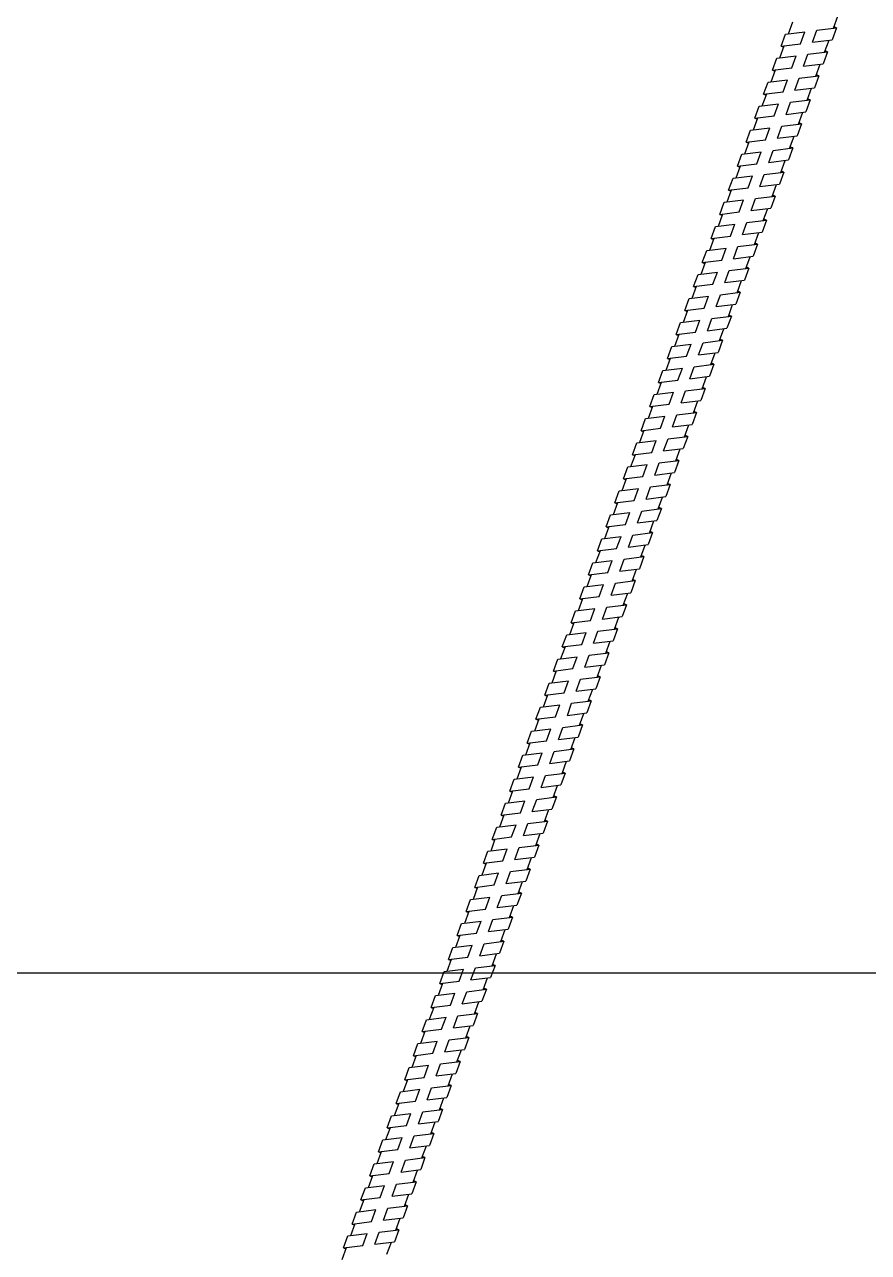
# Model space of a CAD drawing. Header units: millimetres. Extents: x -1985 to 969, y 203 to 500.
# Drawn here: x -1863.45 to -1854.22, y 445.53 to 458.97 of the extents above; entities that cross this region are included whole.
import ezdxf

# ---------------------------------------------------------------- set-up
doc = ezdxf.new("R2010")
doc.units = ezdxf.units.MM
doc.layers.add('ШПАЛА', color=7, linetype='Continuous')

msp = doc.modelspace()

# ---------------------------------------------------------------- linework, layer by layer
at = {"color": 252}
for p, q in [((-1855.175, 458.734), (-1855.127, 458.866)), ((-1855.127, 458.866), (-1854.915, 458.892)), ((-1854.785, 458.908), (-1854.57, 458.934)), ((-1854.57, 458.934), (-1854.618, 458.803)), ((-1854.57, 458.934), (-1854.598, 458.945)), ((-1855.175, 458.734), (-1854.963, 458.76)), ((-1855.175, 458.734), (-1855.147, 458.724)), ((-1854.833, 458.776), (-1854.618, 458.803)), ((-1855.271, 458.471), (-1855.223, 458.603)), ((-1855.223, 458.603), (-1855.011, 458.629)), ((-1854.881, 458.645), (-1854.666, 458.671)), ((-1854.666, 458.671), (-1854.714, 458.539)), ((-1854.666, 458.671), (-1854.694, 458.681)), ((-1855.271, 458.471), (-1855.059, 458.497)), ((-1855.271, 458.471), (-1855.243, 458.461)), ((-1854.929, 458.513), (-1854.714, 458.539)), ((-1855.366, 458.209), (-1855.318, 458.34)), ((-1855.318, 458.34), (-1855.106, 458.366)), ((-1854.976, 458.382), (-1854.761, 458.408)), ((-1854.761, 458.408), (-1854.809, 458.277)), ((-1854.761, 458.408), (-1854.79, 458.419)), ((-1855.366, 458.209), (-1855.154, 458.235)), ((-1855.366, 458.209), (-1855.338, 458.198)), ((-1855.024, 458.251), (-1854.809, 458.277)), ((-1855.462, 457.945), (-1855.414, 458.077)), ((-1855.414, 458.077), (-1855.202, 458.103)), ((-1855.072, 458.119), (-1854.857, 458.145)), ((-1854.857, 458.145), (-1854.905, 458.014)), ((-1854.857, 458.145), (-1854.885, 458.155)), ((-1855.462, 457.945), (-1855.25, 457.971)), ((-1855.462, 457.945), (-1855.434, 457.935)), ((-1855.12, 457.987), (-1854.905, 458.014)), ((-1855.557, 457.683), (-1855.51, 457.815)), ((-1855.51, 457.815), (-1855.298, 457.841)), ((-1855.167, 457.857), (-1854.953, 457.883)), ((-1854.953, 457.883), (-1855.001, 457.751)), ((-1854.953, 457.883), (-1854.981, 457.893)), ((-1855.557, 457.683), (-1855.346, 457.709)), ((-1855.557, 457.683), (-1855.529, 457.673)), ((-1855.215, 457.725), (-1855.001, 457.751)), ((-1855.653, 457.42), (-1855.605, 457.551)), ((-1855.605, 457.551), (-1855.394, 457.577)), ((-1855.263, 457.593), (-1855.048, 457.62)), ((-1855.048, 457.62), (-1855.096, 457.488)), ((-1855.048, 457.62), (-1855.077, 457.63)), ((-1855.653, 457.42), (-1855.441, 457.446)), ((-1855.653, 457.42), (-1855.625, 457.409)), ((-1855.311, 457.462), (-1855.096, 457.488)), ((-1855.144, 457.356), (-1855.173, 457.367)), ((-1855.749, 457.156), (-1855.701, 457.288)), ((-1855.701, 457.288), (-1855.489, 457.314)), ((-1855.359, 457.33), (-1855.144, 457.356)), ((-1855.144, 457.356), (-1855.192, 457.225)), ((-1855.749, 457.156), (-1855.537, 457.182)), ((-1855.749, 457.156), (-1855.721, 457.146)), ((-1855.455, 457.067), (-1855.24, 457.093)), ((-1855.407, 457.198), (-1855.192, 457.225)), ((-1855.24, 457.093), (-1855.288, 456.961)), ((-1855.24, 457.093), (-1855.268, 457.103)), ((-1855.845, 456.893), (-1855.797, 457.025)), ((-1855.797, 457.025), (-1855.585, 457.051)), ((-1855.503, 456.935), (-1855.288, 456.961)), ((-1855.845, 456.893), (-1855.633, 456.919)), ((-1855.845, 456.893), (-1855.817, 456.883)), ((-1855.551, 456.803), (-1855.336, 456.829)), ((-1855.336, 456.829), (-1855.384, 456.698)), ((-1855.336, 456.829), (-1855.364, 456.84)), ((-1855.941, 456.629), (-1855.893, 456.761)), ((-1855.893, 456.761), (-1855.681, 456.787)), ((-1855.599, 456.671), (-1855.384, 456.698)), ((-1855.941, 456.629), (-1855.729, 456.655)), ((-1855.941, 456.629), (-1855.913, 456.619)), ((-1855.647, 456.54), (-1855.432, 456.566)), ((-1855.432, 456.566), (-1855.48, 456.435)), ((-1855.432, 456.566), (-1855.46, 456.576)), ((-1856.037, 456.366), (-1855.989, 456.498)), ((-1855.989, 456.498), (-1855.777, 456.524)), ((-1855.695, 456.408), (-1855.48, 456.435)), ((-1856.037, 456.366), (-1855.825, 456.392)), ((-1856.037, 456.366), (-1856.009, 456.356)), ((-1855.742, 456.277), (-1855.527, 456.304)), ((-1855.527, 456.304), (-1855.575, 456.172)), ((-1855.527, 456.304), (-1855.556, 456.314)), ((-1856.132, 456.104), (-1856.084, 456.235)), ((-1856.084, 456.235), (-1855.872, 456.261)), ((-1855.79, 456.146), (-1855.575, 456.172)), ((-1856.132, 456.104), (-1855.92, 456.13)), ((-1856.132, 456.104), (-1856.104, 456.094)), ((-1855.838, 456.014), (-1855.623, 456.041)), ((-1855.623, 456.041), (-1855.671, 455.909)), ((-1855.623, 456.041), (-1855.651, 456.051)), ((-1856.228, 455.841), (-1856.18, 455.972)), ((-1856.18, 455.972), (-1855.968, 455.998)), ((-1855.886, 455.883), (-1855.671, 455.909)), ((-1856.228, 455.841), (-1856.016, 455.867)), ((-1856.228, 455.841), (-1856.2, 455.83)), ((-1855.934, 455.752), (-1855.719, 455.778)), ((-1855.719, 455.778), (-1855.767, 455.646)), ((-1855.719, 455.778), (-1855.747, 455.788)), ((-1856.324, 455.578), (-1856.276, 455.71)), ((-1856.276, 455.71), (-1856.064, 455.736)), ((-1855.981, 455.62), (-1855.767, 455.646)), ((-1856.324, 455.578), (-1856.112, 455.604)), ((-1856.324, 455.578), (-1856.296, 455.568)), ((-1856.029, 455.488), (-1855.815, 455.515)), ((-1855.815, 455.515), (-1855.862, 455.383)), ((-1855.815, 455.515), (-1855.843, 455.525)), ((-1856.419, 455.315), (-1856.372, 455.446)), ((-1856.372, 455.446), (-1856.16, 455.472)), ((-1856.077, 455.357), (-1855.862, 455.383)), ((-1856.419, 455.315), (-1856.208, 455.341)), ((-1856.419, 455.315), (-1856.391, 455.305)), ((-1856.125, 455.226), (-1855.91, 455.253)), ((-1855.91, 455.253), (-1855.958, 455.121)), ((-1855.91, 455.253), (-1855.938, 455.263)), ((-1856.515, 455.053), (-1856.467, 455.184)), ((-1856.515, 455.053), (-1856.303, 455.079)), ((-1856.467, 455.184), (-1856.255, 455.21)), ((-1856.173, 455.095), (-1855.958, 455.121)), ((-1856.563, 454.921), (-1856.351, 454.947)), ((-1856.515, 455.053), (-1856.487, 455.043)), ((-1856.221, 454.963), (-1856.006, 454.989)), ((-1856.006, 454.989), (-1856.054, 454.858)), ((-1856.006, 454.989), (-1856.034, 455)), ((-1856.611, 454.789), (-1856.563, 454.921)), ((-1856.611, 454.789), (-1856.399, 454.815)), ((-1856.269, 454.831), (-1856.054, 454.858)), ((-1856.659, 454.658), (-1856.447, 454.684)), ((-1856.611, 454.789), (-1856.583, 454.779)), ((-1856.316, 454.7), (-1856.102, 454.726)), ((-1856.102, 454.726), (-1856.149, 454.595)), ((-1856.102, 454.726), (-1856.13, 454.736)), ((-1856.706, 454.526), (-1856.659, 454.658)), ((-1856.706, 454.526), (-1856.495, 454.552)), ((-1856.364, 454.568), (-1856.149, 454.595)), ((-1856.754, 454.394), (-1856.543, 454.42)), ((-1856.706, 454.526), (-1856.678, 454.516)), ((-1856.412, 454.436), (-1856.197, 454.463)), ((-1856.197, 454.463), (-1856.245, 454.331)), ((-1856.197, 454.463), (-1856.226, 454.473)), ((-1856.802, 454.263), (-1856.754, 454.394)), ((-1856.802, 454.263), (-1856.59, 454.289)), ((-1856.46, 454.305), (-1856.245, 454.331)), ((-1856.85, 454.131), (-1856.639, 454.157)), ((-1856.802, 454.263), (-1856.774, 454.253)), ((-1856.508, 454.173), (-1856.293, 454.199)), ((-1856.293, 454.199), (-1856.341, 454.068)), ((-1856.293, 454.199), (-1856.322, 454.21)), ((-1856.898, 453.999), (-1856.85, 454.131)), ((-1856.898, 453.999), (-1856.686, 454.025)), ((-1856.556, 454.041), (-1856.341, 454.068)), ((-1856.946, 453.868), (-1856.734, 453.894)), ((-1856.898, 453.999), (-1856.87, 453.989)), ((-1856.604, 453.91), (-1856.389, 453.936)), ((-1856.389, 453.936), (-1856.437, 453.804)), ((-1856.389, 453.936), (-1856.417, 453.946)), ((-1856.994, 453.736), (-1856.946, 453.868)), ((-1856.994, 453.736), (-1856.782, 453.762)), ((-1856.994, 453.736), (-1856.966, 453.726)), ((-1856.652, 453.778), (-1856.437, 453.804)), ((-1857.09, 453.474), (-1857.042, 453.605)), ((-1857.042, 453.605), (-1856.83, 453.631)), ((-1856.7, 453.647), (-1856.485, 453.674)), ((-1856.485, 453.674), (-1856.533, 453.542)), ((-1856.485, 453.674), (-1856.513, 453.684)), ((-1857.09, 453.474), (-1856.878, 453.5)), ((-1857.09, 453.474), (-1857.061, 453.464)), ((-1856.747, 453.516), (-1856.533, 453.542)), ((-1857.185, 453.21), (-1857.137, 453.342)), ((-1857.137, 453.342), (-1856.926, 453.368)), ((-1856.795, 453.384), (-1856.58, 453.41)), ((-1856.58, 453.41), (-1856.628, 453.279)), ((-1856.58, 453.41), (-1856.609, 453.421)), ((-1857.185, 453.21), (-1856.974, 453.236)), ((-1857.185, 453.21), (-1857.157, 453.2)), ((-1856.843, 453.252), (-1856.628, 453.279)), ((-1857.281, 452.948), (-1857.233, 453.079)), ((-1857.233, 453.079), (-1857.021, 453.105)), ((-1856.891, 453.121), (-1856.676, 453.148)), ((-1856.676, 453.148), (-1856.724, 453.016)), ((-1856.676, 453.148), (-1856.704, 453.158)), ((-1857.281, 452.948), (-1857.069, 452.974)), ((-1857.281, 452.948), (-1857.253, 452.938)), ((-1856.939, 452.99), (-1856.724, 453.016)), ((-1857.377, 452.685), (-1857.329, 452.816)), ((-1857.329, 452.816), (-1857.117, 452.842)), ((-1856.987, 452.858), (-1856.772, 452.885)), ((-1856.772, 452.885), (-1856.82, 452.753)), ((-1856.772, 452.885), (-1856.8, 452.895)), ((-1857.377, 452.685), (-1857.165, 452.711)), ((-1857.377, 452.685), (-1857.349, 452.674)), ((-1857.035, 452.727), (-1856.82, 452.753)), ((-1857.472, 452.423), (-1857.424, 452.554)), ((-1857.424, 452.554), (-1857.212, 452.58)), ((-1857.082, 452.596), (-1856.867, 452.622)), ((-1856.867, 452.622), (-1856.915, 452.491)), ((-1856.867, 452.622), (-1856.896, 452.633)), ((-1857.472, 452.423), (-1857.26, 452.449)), ((-1857.472, 452.423), (-1857.444, 452.412)), ((-1857.13, 452.465), (-1856.915, 452.491)), ((-1857.568, 452.159), (-1857.52, 452.291)), ((-1857.52, 452.291), (-1857.308, 452.317)), ((-1857.178, 452.333), (-1856.963, 452.359)), ((-1856.963, 452.359), (-1857.011, 452.228)), ((-1856.963, 452.359), (-1856.991, 452.369)), ((-1857.568, 452.159), (-1857.356, 452.185)), ((-1857.568, 452.159), (-1857.54, 452.149)), ((-1857.226, 452.201), (-1857.011, 452.228)), ((-1857.664, 451.896), (-1857.616, 452.027)), ((-1857.616, 452.027), (-1857.404, 452.053)), ((-1857.274, 452.069), (-1857.059, 452.096)), ((-1857.059, 452.096), (-1857.107, 451.964)), ((-1857.059, 452.096), (-1857.087, 452.106)), ((-1857.664, 451.896), (-1857.452, 451.922)), ((-1857.664, 451.896), (-1857.636, 451.886)), ((-1857.322, 451.938), (-1857.107, 451.964)), ((-1857.76, 451.633), (-1857.712, 451.764)), ((-1857.712, 451.764), (-1857.5, 451.79)), ((-1857.37, 451.806), (-1857.155, 451.833)), ((-1857.155, 451.833), (-1857.203, 451.701)), ((-1857.155, 451.833), (-1857.183, 451.843)), ((-1857.76, 451.633), (-1857.548, 451.659)), ((-1857.76, 451.633), (-1857.732, 451.622)), ((-1857.418, 451.675), (-1857.203, 451.701)), ((-1857.856, 451.369), (-1857.808, 451.501)), ((-1857.808, 451.501), (-1857.596, 451.527)), ((-1857.466, 451.543), (-1857.251, 451.569)), ((-1857.251, 451.569), (-1857.299, 451.437)), ((-1857.251, 451.569), (-1857.279, 451.579)), ((-1857.856, 451.369), (-1857.644, 451.395)), ((-1857.856, 451.369), (-1857.827, 451.359)), ((-1857.513, 451.411), (-1857.299, 451.437)), ((-1857.347, 451.306), (-1857.375, 451.316)), ((-1857.951, 451.106), (-1857.904, 451.237)), ((-1857.904, 451.237), (-1857.692, 451.263)), ((-1857.561, 451.279), (-1857.347, 451.306)), ((-1857.347, 451.306), (-1857.394, 451.174)), ((-1857.951, 451.106), (-1857.74, 451.132)), ((-1857.951, 451.106), (-1857.923, 451.096)), ((-1857.609, 451.148), (-1857.394, 451.174)), ((-1857.442, 451.043), (-1857.47, 451.054)), ((-1858.047, 450.843), (-1857.999, 450.975)), ((-1857.999, 450.975), (-1857.787, 451.001)), ((-1857.657, 451.017), (-1857.442, 451.043)), ((-1857.442, 451.043), (-1857.49, 450.912)), ((-1858.047, 450.843), (-1857.835, 450.869)), ((-1858.047, 450.843), (-1858.019, 450.833)), ((-1857.753, 450.754), (-1857.538, 450.78)), ((-1857.705, 450.885), (-1857.49, 450.912)), ((-1857.538, 450.78), (-1857.586, 450.649)), ((-1857.538, 450.78), (-1857.566, 450.79)), ((-1858.143, 450.58), (-1858.095, 450.712)), ((-1858.095, 450.712), (-1857.883, 450.738)), ((-1857.801, 450.622), (-1857.586, 450.649)), ((-1858.143, 450.58), (-1857.931, 450.606)), ((-1858.143, 450.58), (-1858.115, 450.57)), ((-1857.848, 450.491), (-1857.633, 450.518)), ((-1857.633, 450.518), (-1857.681, 450.386)), ((-1857.633, 450.518), (-1857.662, 450.528)), ((-1858.238, 450.318), (-1858.19, 450.449)), ((-1858.19, 450.449), (-1857.979, 450.475)), ((-1857.896, 450.36), (-1857.681, 450.386)), ((-1858.238, 450.318), (-1858.026, 450.344)), ((-1858.238, 450.318), (-1858.21, 450.307)), ((-1857.944, 450.228), (-1857.729, 450.254)), ((-1857.729, 450.254), (-1857.777, 450.123)), ((-1857.729, 450.254), (-1857.758, 450.265)), ((-1858.334, 450.054), (-1858.286, 450.186)), ((-1858.286, 450.186), (-1858.074, 450.212)), ((-1857.992, 450.096), (-1857.777, 450.123)), ((-1858.334, 450.054), (-1858.122, 450.08)), ((-1858.334, 450.054), (-1858.306, 450.044)), ((-1858.039, 449.966), (-1857.825, 449.992)), ((-1857.825, 449.992), (-1857.873, 449.861)), ((-1857.825, 449.992), (-1857.853, 450.002)), ((-1858.429, 449.792), (-1858.382, 449.924)), ((-1858.382, 449.924), (-1858.17, 449.95)), ((-1858.087, 449.834), (-1857.873, 449.861)), ((-1858.429, 449.792), (-1858.218, 449.818)), ((-1858.429, 449.792), (-1858.401, 449.782)), ((-1858.135, 449.702), (-1857.92, 449.729)), ((-1857.92, 449.729), (-1857.968, 449.597)), ((-1857.92, 449.729), (-1857.949, 449.739)), ((-1858.525, 449.529), (-1858.477, 449.66)), ((-1858.477, 449.66), (-1858.266, 449.686)), ((-1858.183, 449.571), (-1857.968, 449.597)), ((-1858.525, 449.529), (-1858.313, 449.555)), ((-1858.525, 449.529), (-1858.497, 449.519)), ((-1858.231, 449.439), (-1858.016, 449.466)), ((-1858.016, 449.466), (-1858.064, 449.334)), ((-1858.016, 449.466), (-1858.045, 449.476)), ((-1858.621, 449.266), (-1858.573, 449.397)), ((-1858.573, 449.397), (-1858.361, 449.423)), ((-1858.279, 449.308), (-1858.064, 449.334)), ((-1858.621, 449.266), (-1858.409, 449.292)), ((-1858.621, 449.266), (-1858.593, 449.255)), ((-1858.327, 449.176), (-1858.112, 449.202)), ((-1858.112, 449.202), (-1858.16, 449.071)), ((-1858.112, 449.202), (-1858.14, 449.213)), ((-1858.717, 449.002), (-1858.669, 449.134)), ((-1858.669, 449.134), (-1858.457, 449.16)), ((-1858.375, 449.044), (-1858.16, 449.071)), ((-1858.717, 449.002), (-1858.505, 449.028)), ((-1858.717, 449.002), (-1858.689, 448.992)), ((-1858.423, 448.912), (-1858.208, 448.939)), ((-1858.208, 448.939), (-1858.256, 448.807)), ((-1858.208, 448.939), (-1858.236, 448.949)), ((-1858.813, 448.739), (-1858.765, 448.87)), ((-1858.813, 448.739), (-1858.601, 448.765)), ((-1858.765, 448.87), (-1858.553, 448.896)), ((-1858.471, 448.781), (-1858.256, 448.807)), ((-1858.861, 448.607), (-1858.649, 448.633)), ((-1858.813, 448.739), (-1858.785, 448.728)), ((-1858.519, 448.649), (-1858.304, 448.675)), ((-1858.304, 448.675), (-1858.352, 448.544)), ((-1858.304, 448.675), (-1858.332, 448.686)), ((-1858.909, 448.475), (-1858.861, 448.607)), ((-1858.909, 448.475), (-1858.697, 448.501)), ((-1858.567, 448.517), (-1858.352, 448.544)), ((-1858.956, 448.345), (-1858.744, 448.371)), ((-1858.909, 448.475), (-1858.881, 448.465)), ((-1858.614, 448.387), (-1858.399, 448.413)), ((-1858.399, 448.413), (-1858.447, 448.282)), ((-1858.399, 448.413), (-1858.428, 448.423)), ((-1859.004, 448.213), (-1858.956, 448.345)), ((-1859.004, 448.213), (-1858.792, 448.239)), ((-1858.662, 448.255), (-1858.447, 448.282)), ((-1859.052, 448.081), (-1858.84, 448.107)), ((-1859.004, 448.213), (-1858.976, 448.203)), ((-1858.71, 448.123), (-1858.495, 448.15)), ((-1858.495, 448.15), (-1858.543, 448.018)), ((-1858.495, 448.15), (-1858.523, 448.16)), ((-1859.1, 447.95), (-1859.052, 448.081)), ((-1859.1, 447.95), (-1858.888, 447.976)), ((-1858.758, 447.992), (-1858.543, 448.018)), ((-1859.148, 447.819), (-1858.936, 447.845)), ((-1859.1, 447.95), (-1859.072, 447.94)), ((-1858.806, 447.861), (-1858.591, 447.887)), ((-1858.591, 447.887), (-1858.639, 447.756)), ((-1858.591, 447.887), (-1858.619, 447.898)), ((-1859.196, 447.687), (-1859.148, 447.819)), ((-1859.196, 447.687), (-1858.984, 447.713)), ((-1858.853, 447.729), (-1858.639, 447.756)), ((-1859.291, 447.424), (-1859.244, 447.556)), ((-1859.244, 447.556), (-1859.032, 447.582)), ((-1859.196, 447.687), (-1859.168, 447.677)), ((-1858.901, 447.598), (-1858.687, 447.624)), ((-1858.687, 447.624), (-1858.734, 447.492)), ((-1858.687, 447.624), (-1858.715, 447.634)), ((-1859.291, 447.424), (-1859.08, 447.45)), ((-1859.291, 447.424), (-1859.263, 447.414)), ((-1858.949, 447.466), (-1858.734, 447.492)), ((-1859.387, 447.162), (-1859.339, 447.293)), ((-1859.339, 447.293), (-1859.127, 447.319)), ((-1858.997, 447.335), (-1858.782, 447.362)), ((-1858.782, 447.362), (-1858.83, 447.23)), ((-1858.782, 447.362), (-1858.81, 447.372)), ((-1859.387, 447.162), (-1859.175, 447.188)), ((-1859.387, 447.162), (-1859.359, 447.151)), ((-1859.045, 447.204), (-1858.83, 447.23)), ((-1859.483, 446.898), (-1859.435, 447.03)), ((-1859.435, 447.03), (-1859.223, 447.056)), ((-1859.093, 447.072), (-1858.878, 447.098)), ((-1858.878, 447.098), (-1858.926, 446.967)), ((-1858.878, 447.098), (-1858.906, 447.109)), ((-1859.483, 446.898), (-1859.271, 446.924)), ((-1859.483, 446.898), (-1859.455, 446.888)), ((-1859.141, 446.94), (-1858.926, 446.967)), ((-1859.579, 446.635), (-1859.531, 446.767)), ((-1859.531, 446.767), (-1859.319, 446.793)), ((-1859.189, 446.809), (-1858.974, 446.835)), ((-1858.974, 446.835), (-1859.022, 446.703)), ((-1858.974, 446.835), (-1859.002, 446.845)), ((-1859.579, 446.635), (-1859.367, 446.661)), ((-1859.579, 446.635), (-1859.551, 446.625)), ((-1859.237, 446.677), (-1859.022, 446.703)), ((-1859.674, 446.372), (-1859.627, 446.503)), ((-1859.627, 446.503), (-1859.415, 446.529)), ((-1859.284, 446.545), (-1859.07, 446.572)), ((-1859.07, 446.572), (-1859.117, 446.44)), ((-1859.07, 446.572), (-1859.098, 446.582)), ((-1859.674, 446.372), (-1859.463, 446.398)), ((-1859.674, 446.372), (-1859.646, 446.361)), ((-1859.332, 446.414), (-1859.117, 446.44)), ((-1859.77, 446.108), (-1859.722, 446.24)), ((-1859.722, 446.24), (-1859.511, 446.266)), ((-1859.38, 446.282), (-1859.166, 446.308)), ((-1859.166, 446.308), (-1859.213, 446.177)), ((-1859.166, 446.308), (-1859.194, 446.318)), ((-1859.77, 446.108), (-1859.559, 446.134)), ((-1859.77, 446.108), (-1859.742, 446.098)), ((-1859.428, 446.15), (-1859.213, 446.177)), ((-1859.866, 445.845), (-1859.818, 445.976)), ((-1859.818, 445.976), (-1859.606, 446.002)), ((-1859.476, 446.018), (-1859.261, 446.045)), ((-1859.261, 446.045), (-1859.309, 445.913)), ((-1859.261, 446.045), (-1859.29, 446.055)), ((-1859.866, 445.845), (-1859.654, 445.871)), ((-1859.866, 445.845), (-1859.838, 445.835)), ((-1859.524, 445.887), (-1859.309, 445.913)), ((-1859.962, 445.583), (-1859.914, 445.714)), ((-1859.914, 445.714), (-1859.702, 445.74)), ((-1859.572, 445.756), (-1859.357, 445.783)), ((-1859.357, 445.783), (-1859.405, 445.651)), ((-1859.357, 445.783), (-1859.385, 445.793)), ((-1859.962, 445.583), (-1859.75, 445.609)), ((-1859.962, 445.583), (-1859.934, 445.572)), ((-1859.62, 445.625), (-1859.405, 445.651))]:
    msp.add_line(p, q, dxfattribs=at)
msp.add_line((-1885.865, 448.594), (-1844.991, 448.594))
at = {"layer": 'ШПАЛА', "color": 252}
for p, q in [((-1855.094, 458.87), (-1855.046, 459.001)), ((-1854.603, 458.93), (-1854.556, 459.061)), ((-1854.963, 458.76), (-1854.915, 458.892)), ((-1854.833, 458.776), (-1854.785, 458.908)), ((-1855.189, 458.607), (-1855.142, 458.738)), ((-1854.699, 458.667), (-1854.651, 458.799)), ((-1855.059, 458.497), (-1855.011, 458.629)), ((-1854.929, 458.513), (-1854.881, 458.645)), ((-1855.285, 458.344), (-1855.237, 458.475)), ((-1854.795, 458.404), (-1854.747, 458.535)), ((-1855.154, 458.235), (-1855.106, 458.366)), ((-1855.024, 458.251), (-1854.976, 458.382)), ((-1855.381, 458.081), (-1855.333, 458.213)), ((-1854.891, 458.141), (-1854.843, 458.273)), ((-1855.25, 457.971), (-1855.202, 458.103)), ((-1855.12, 457.987), (-1855.072, 458.119)), ((-1855.476, 457.819), (-1855.429, 457.949)), ((-1854.986, 457.879), (-1854.939, 458.01)), ((-1855.346, 457.709), (-1855.298, 457.841)), ((-1855.215, 457.725), (-1855.167, 457.857)), ((-1855.572, 457.555), (-1855.524, 457.687)), ((-1855.082, 457.615), (-1855.034, 457.747)), ((-1855.441, 457.446), (-1855.394, 457.577)), ((-1855.311, 457.462), (-1855.263, 457.593)), ((-1855.668, 457.292), (-1855.62, 457.424)), ((-1855.178, 457.352), (-1855.13, 457.484)), ((-1855.537, 457.182), (-1855.489, 457.314)), ((-1855.407, 457.198), (-1855.359, 457.33)), ((-1855.764, 457.029), (-1855.716, 457.16)), ((-1855.274, 457.089), (-1855.226, 457.221)), ((-1855.633, 456.919), (-1855.585, 457.051)), ((-1855.503, 456.935), (-1855.455, 457.067)), ((-1855.86, 456.765), (-1855.812, 456.897)), ((-1855.37, 456.825), (-1855.322, 456.957)), ((-1855.729, 456.655), (-1855.681, 456.787)), ((-1855.599, 456.671), (-1855.551, 456.803)), ((-1855.465, 456.562), (-1855.417, 456.694)), ((-1855.956, 456.502), (-1855.908, 456.634)), ((-1855.825, 456.392), (-1855.777, 456.524)), ((-1855.695, 456.408), (-1855.647, 456.54)), ((-1855.561, 456.3), (-1855.513, 456.43)), ((-1856.051, 456.24), (-1856.003, 456.37)), ((-1855.92, 456.13), (-1855.872, 456.261)), ((-1855.79, 456.146), (-1855.742, 456.277)), ((-1855.657, 456.036), (-1855.609, 456.168)), ((-1856.147, 455.976), (-1856.099, 456.108)), ((-1856.016, 455.867), (-1855.968, 455.998)), ((-1855.886, 455.883), (-1855.838, 456.014)), ((-1855.752, 455.774), (-1855.705, 455.905)), ((-1856.242, 455.714), (-1856.195, 455.845)), ((-1855.981, 455.62), (-1855.934, 455.752)), ((-1856.112, 455.604), (-1856.064, 455.736)), ((-1855.848, 455.511), (-1855.8, 455.642)), ((-1856.338, 455.45), (-1856.29, 455.582)), ((-1856.077, 455.357), (-1856.029, 455.488)), ((-1856.208, 455.341), (-1856.16, 455.472)), ((-1855.943, 455.249), (-1855.896, 455.379)), ((-1856.434, 455.188), (-1856.386, 455.319)), ((-1856.173, 455.095), (-1856.125, 455.226)), ((-1856.303, 455.079), (-1856.255, 455.21)), ((-1856.039, 454.985), (-1855.991, 455.117)), ((-1856.529, 454.925), (-1856.482, 455.057)), ((-1856.399, 454.815), (-1856.351, 454.947)), ((-1856.269, 454.831), (-1856.221, 454.963)), ((-1856.135, 454.722), (-1856.087, 454.854)), ((-1856.625, 454.662), (-1856.577, 454.794)), ((-1856.495, 454.552), (-1856.447, 454.684)), ((-1856.364, 454.568), (-1856.316, 454.7)), ((-1856.231, 454.459), (-1856.183, 454.59)), ((-1856.721, 454.399), (-1856.673, 454.53)), ((-1856.59, 454.289), (-1856.543, 454.42)), ((-1856.46, 454.305), (-1856.412, 454.436)), ((-1856.327, 454.195), (-1856.279, 454.327)), ((-1856.817, 454.135), (-1856.769, 454.267)), ((-1856.686, 454.025), (-1856.639, 454.157)), ((-1856.556, 454.041), (-1856.508, 454.173)), ((-1856.913, 453.872), (-1856.865, 454.003)), ((-1856.423, 453.932), (-1856.375, 454.064)), ((-1856.782, 453.762), (-1856.734, 453.894)), ((-1856.652, 453.778), (-1856.604, 453.91)), ((-1857.008, 453.609), (-1856.961, 453.74)), ((-1856.518, 453.67), (-1856.471, 453.8)), ((-1856.878, 453.5), (-1856.83, 453.631)), ((-1856.747, 453.516), (-1856.7, 453.647)), ((-1857.104, 453.346), (-1857.056, 453.478)), ((-1856.614, 453.406), (-1856.566, 453.538)), ((-1856.974, 453.236), (-1856.926, 453.368)), ((-1856.843, 453.252), (-1856.795, 453.384)), ((-1857.2, 453.084), (-1857.152, 453.215)), ((-1856.71, 453.144), (-1856.662, 453.275)), ((-1857.069, 452.974), (-1857.021, 453.105)), ((-1856.939, 452.99), (-1856.891, 453.121)), ((-1857.296, 452.82), (-1857.248, 452.952)), ((-1856.805, 452.88), (-1856.757, 453.012)), ((-1857.165, 452.711), (-1857.117, 452.842)), ((-1857.035, 452.727), (-1856.987, 452.858)), ((-1857.391, 452.558), (-1857.343, 452.689)), ((-1856.901, 452.618), (-1856.853, 452.749)), ((-1857.26, 452.449), (-1857.212, 452.58)), ((-1857.13, 452.465), (-1857.082, 452.596)), ((-1857.487, 452.295), (-1857.439, 452.427)), ((-1856.997, 452.355), (-1856.949, 452.487)), ((-1857.356, 452.185), (-1857.308, 452.317)), ((-1857.226, 452.201), (-1857.178, 452.333)), ((-1857.583, 452.032), (-1857.535, 452.163)), ((-1857.092, 452.092), (-1857.045, 452.223)), ((-1857.452, 451.922), (-1857.404, 452.053)), ((-1857.322, 451.938), (-1857.274, 452.069)), ((-1857.678, 451.768), (-1857.631, 451.9)), ((-1857.188, 451.828), (-1857.14, 451.96)), ((-1857.548, 451.659), (-1857.5, 451.79)), ((-1857.418, 451.675), (-1857.37, 451.806)), ((-1857.774, 451.505), (-1857.726, 451.637)), ((-1857.284, 451.565), (-1857.236, 451.697)), ((-1857.644, 451.395), (-1857.596, 451.527)), ((-1857.513, 451.411), (-1857.466, 451.543)), ((-1857.87, 451.241), (-1857.822, 451.373)), ((-1857.38, 451.302), (-1857.332, 451.433)), ((-1857.74, 451.132), (-1857.692, 451.263)), ((-1857.609, 451.148), (-1857.561, 451.279)), ((-1857.966, 450.979), (-1857.918, 451.11)), ((-1857.476, 451.039), (-1857.428, 451.17)), ((-1857.835, 450.869), (-1857.787, 451.001)), ((-1857.705, 450.885), (-1857.657, 451.017)), ((-1858.062, 450.716), (-1858.014, 450.848)), ((-1857.571, 450.776), (-1857.523, 450.908)), ((-1857.931, 450.606), (-1857.883, 450.738)), ((-1857.801, 450.622), (-1857.753, 450.754)), ((-1857.667, 450.513), (-1857.619, 450.644)), ((-1858.157, 450.453), (-1858.109, 450.584)), ((-1858.026, 450.344), (-1857.979, 450.475)), ((-1857.896, 450.36), (-1857.848, 450.491)), ((-1857.763, 450.25), (-1857.715, 450.382)), ((-1858.253, 450.19), (-1858.205, 450.322)), ((-1858.122, 450.08), (-1858.074, 450.212)), ((-1857.992, 450.096), (-1857.944, 450.228)), ((-1857.858, 449.988), (-1857.811, 450.119)), ((-1858.348, 449.928), (-1858.301, 450.058)), ((-1858.218, 449.818), (-1858.17, 449.95)), ((-1858.087, 449.834), (-1858.039, 449.966)), ((-1857.954, 449.725), (-1857.906, 449.856)), ((-1858.444, 449.665), (-1858.396, 449.796)), ((-1858.313, 449.555), (-1858.266, 449.686)), ((-1858.183, 449.571), (-1858.135, 449.702)), ((-1858.05, 449.461), (-1858.002, 449.593)), ((-1858.54, 449.401), (-1858.492, 449.533)), ((-1858.279, 449.308), (-1858.231, 449.439)), ((-1858.409, 449.292), (-1858.361, 449.423)), ((-1858.146, 449.198), (-1858.098, 449.33)), ((-1858.636, 449.138), (-1858.588, 449.27)), ((-1858.375, 449.044), (-1858.327, 449.176)), ((-1858.505, 449.028), (-1858.457, 449.16)), ((-1858.242, 448.935), (-1858.194, 449.067)), ((-1858.732, 448.874), (-1858.684, 449.006)), ((-1858.471, 448.781), (-1858.423, 448.912)), ((-1858.601, 448.765), (-1858.553, 448.896)), ((-1858.337, 448.671), (-1858.289, 448.803)), ((-1858.828, 448.611), (-1858.78, 448.743)), ((-1858.697, 448.501), (-1858.649, 448.633)), ((-1858.567, 448.517), (-1858.519, 448.649)), ((-1858.433, 448.409), (-1858.385, 448.54)), ((-1858.923, 448.349), (-1858.875, 448.48)), ((-1858.792, 448.239), (-1858.744, 448.371)), ((-1858.662, 448.255), (-1858.614, 448.387)), ((-1858.529, 448.146), (-1858.481, 448.277)), ((-1859.019, 448.086), (-1858.971, 448.217)), ((-1858.888, 447.976), (-1858.84, 448.107)), ((-1858.758, 447.992), (-1858.71, 448.123)), ((-1858.624, 447.883), (-1858.577, 448.014)), ((-1859.114, 447.823), (-1859.067, 447.954)), ((-1858.984, 447.713), (-1858.936, 447.845)), ((-1858.853, 447.729), (-1858.806, 447.861)), ((-1859.21, 447.56), (-1859.162, 447.691)), ((-1858.72, 447.62), (-1858.672, 447.752)), ((-1859.08, 447.45), (-1859.032, 447.582)), ((-1858.949, 447.466), (-1858.901, 447.598)), ((-1859.306, 447.297), (-1859.258, 447.428)), ((-1858.816, 447.357), (-1858.768, 447.488)), ((-1859.175, 447.188), (-1859.127, 447.319)), ((-1859.045, 447.204), (-1858.997, 447.335)), ((-1859.402, 447.034), (-1859.354, 447.166)), ((-1858.911, 447.094), (-1858.864, 447.226)), ((-1859.271, 446.924), (-1859.223, 447.056)), ((-1859.141, 446.94), (-1859.093, 447.072)), ((-1859.497, 446.771), (-1859.449, 446.902)), ((-1859.007, 446.831), (-1858.959, 446.963)), ((-1859.367, 446.661), (-1859.319, 446.793)), ((-1859.237, 446.677), (-1859.189, 446.809)), ((-1859.593, 446.507), (-1859.545, 446.639)), ((-1859.103, 446.568), (-1859.055, 446.699)), ((-1859.463, 446.398), (-1859.415, 446.529)), ((-1859.332, 446.414), (-1859.284, 446.545)), ((-1859.689, 446.244), (-1859.641, 446.376)), ((-1859.199, 446.304), (-1859.151, 446.436)), ((-1859.559, 446.134), (-1859.511, 446.266)), ((-1859.428, 446.15), (-1859.38, 446.282)), ((-1859.785, 445.98), (-1859.737, 446.112)), ((-1859.295, 446.041), (-1859.247, 446.172)), ((-1859.654, 445.871), (-1859.606, 446.002)), ((-1859.524, 445.887), (-1859.476, 446.018)), ((-1859.881, 445.718), (-1859.833, 445.849)), ((-1859.39, 445.778), (-1859.343, 445.909)), ((-1859.75, 445.609), (-1859.702, 445.74)), ((-1859.62, 445.625), (-1859.572, 445.756)), ((-1859.976, 445.455), (-1859.928, 445.587)), ((-1859.486, 445.515), (-1859.438, 445.647))]:
    msp.add_line(p, q, dxfattribs=at)

doc.saveas('drawing.dxf')
